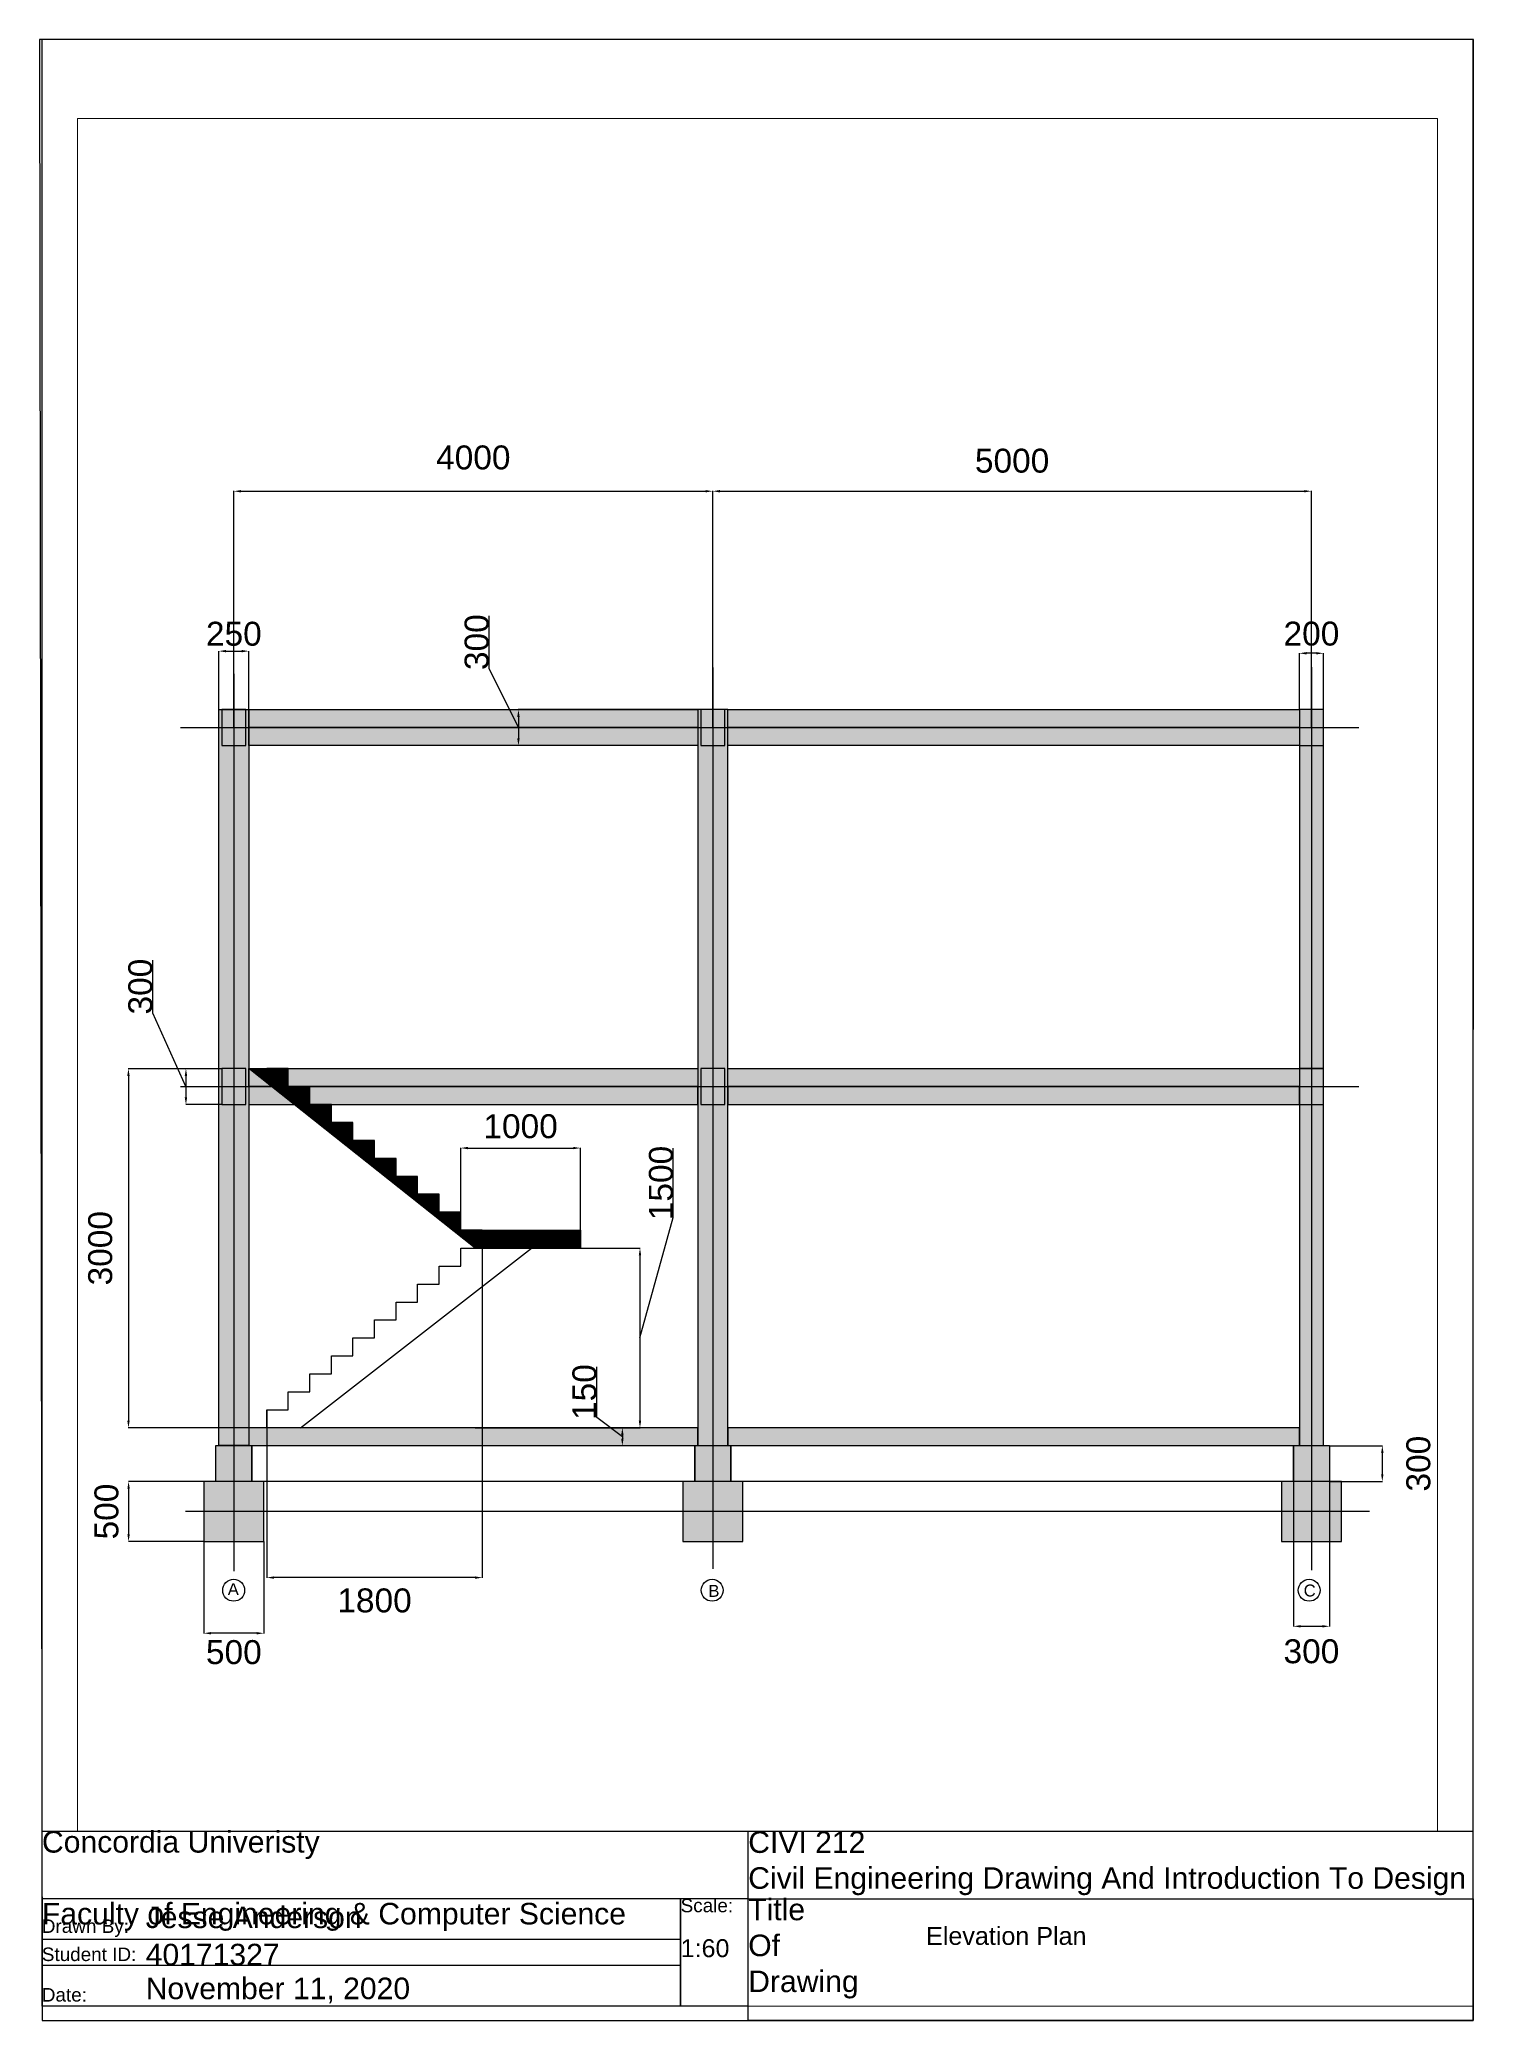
# Paper-space layout 'Elevation Plan' of a CAD drawing. Header units: millimetres. Extents: x 0 to 200, y 0 to 276.
# The model-space entities are those that its viewports show. They can reach past a viewport. Long polylines and large blocks are cut down to what shows.
import ezdxf

# ---------------------------------------------------------------- set-up
doc = ezdxf.new("R2010")
doc.units = ezdxf.units.MM
doc.linetypes.add('CENTER2', pattern=[28.575, 19.05, -3.175, 3.175, -3.175])
doc.linetypes.add('PHANTOMX2', pattern=[127, 63.5, -12.7, 12.7, -12.7, 12.7, -12.7])
doc.layers.get('0').update_dxf_attribs({"lineweight": 30})
doc.layers.add('Centreline', color=7, linetype='Continuous', plot=False)
doc.layers.add('Cut line', color=7, linetype='Continuous', plot=False)
doc.styles.add('Annotative', font='arial.ttf')
doc.styles.get("Standard").update_dxf_attribs({"font": 'arial.ttf', "height": 100})
doc.dimstyles.new('Annotative', dxfattribs={"dimscale": 0, "dimtxt": 100, "dimasz": 60, "dimexe": 1.25, "dimexo": 0.625, "dimtad": 1, "dimtxsty": 'Standard', "dimcen": 2.5, "dimadec": 0, "dimazin": 0, "dimtfac": 1, "dimtmove": 0, "dimatfit": 3, "dimfxl": 1, "dimarcsym": 0})

# ---------------------------------------------------------------- blocks, each defined once
blk = doc.blocks.new('*U27')
at = {"color": 0, "linetype": 'CENTER2', "lineweight": -3, "ltscale": 15, "transparency": 16777216}
blk.add_line((9486, 0), (-405, 0), dxfattribs=at)
blk = doc.blocks.new('*U29')
at = {"layer": 'Cut line', "color": 0, "linetype": 'CENTER2', "lineweight": -3, "ltscale": 15, "transparency": 16777216}
blk.add_line((0, 7055), (0, -491), dxfattribs=at)
blk = doc.blocks.new('*U30')
at = {"layer": 'Cut line', "color": 0, "linetype": 'CENTER2', "lineweight": -3, "ltscale": 15, "transparency": 16777216}
blk.add_line((0, 7053), (0, -478), dxfattribs=at)
blk = doc.blocks.new('*U31')
at = {"layer": 'Cut line', "color": 0, "linetype": 'CENTER2', "lineweight": -3, "ltscale": 15, "transparency": 16777216}
blk.add_line((0, 6999), (0, -498), dxfattribs=at)
blk = doc.blocks.new('*U32')
at = {"layer": 'Cut line', "color": 0, "linetype": 'CENTER2', "lineweight": -3, "ltscale": 15, "transparency": 16777216}
blk.add_line((-2447, 0), (7397, 0), dxfattribs=at)
blk = doc.blocks.new('*U37')
at = {"layer": 'Cut line', "color": 0, "linetype": 'CENTER2', "lineweight": -3, "ltscale": 15, "transparency": 16777216}
blk.add_line((-2447, 0), (7397, 0), dxfattribs=at)
blk = doc.blocks.new('*D38')
at = {"layer": 'Centreline', "color": 0, "lineweight": -2, "transparency": 16777216}
for p, q in [((-5517, 9562), (-5517, 8794)), ((-5017, 9562), (-5017, 8794)), ((-5077, 8795), (-5457, 8795))]:
    blk.add_line(p, q, dxfattribs=at)
at = {"layer": 'Centreline', "color": 0, "lineweight": -3, "transparency": 16777216}
for points in [[(-5457, 8805), (-5457, 8785), (-5517, 8795)], [(-5077, 8805), (-5077, 8785), (-5017, 8795)]]:
    blk.add_solid(points, dxfattribs=at)
at = {"layer": 'Defpoints', "color": 0, "lineweight": -3, "transparency": 16777216}
for p in [(-5517, 9562), (-5017, 9562), (-5517, 8795)]:
    blk.add_point(p, dxfattribs=at)
at = {"layer": 'Centreline', "color": 0, "lineweight": -3, "transparency": 16777216, "insert": (-5267, 8636), "char_height": 100, "attachment_point": 5}
blk.add_mtext('{\\H2x;500}', dxfattribs=at)
blk = doc.blocks.new('*D39')
at = {"layer": 'Centreline', "color": 0, "lineweight": -2, "transparency": 16777216}
for p, q in [((-5517, 10062), (-6147, 10062)), ((-6146, 10002), (-6146, 9622)), ((-5517, 9562), (-6147, 9562))]:
    blk.add_line(p, q, dxfattribs=at)
at = {"layer": 'Centreline', "color": 0, "lineweight": -3, "transparency": 16777216}
for points in [[(-6156, 10002), (-6136, 10002), (-6146, 10062)], [(-6156, 9622), (-6136, 9622), (-6146, 9562)]]:
    blk.add_solid(points, dxfattribs=at)
at = {"layer": 'Defpoints', "color": 0, "lineweight": -3, "transparency": 16777216}
for p in [(-5517, 10062), (-6146, 9562), (-5517, 9562)]:
    blk.add_point(p, dxfattribs=at)
at = {"layer": 'Centreline', "color": 0, "lineweight": -3, "transparency": 16777216, "insert": (-6330, 9812), "char_height": 100, "attachment_point": 5, "rotation": 90}
blk.add_mtext('{\\H2x;500}', dxfattribs=at)
blk = doc.blocks.new('*D41')
at = {"layer": 'Centreline', "color": 0, "lineweight": -2, "transparency": 16777216}
for p, q in [((3884, 10362), (4327, 10362)), ((4325, 10302), (4325, 10122)), ((3884, 10062), (4327, 10062))]:
    blk.add_line(p, q, dxfattribs=at)
at = {"layer": 'Centreline', "color": 0, "lineweight": -3, "transparency": 16777216}
for points in [[(4315, 10302), (4335, 10302), (4325, 10362)], [(4315, 10122), (4335, 10122), (4325, 10062)]]:
    blk.add_solid(points, dxfattribs=at)
at = {"layer": 'Defpoints', "color": 0, "lineweight": -3, "transparency": 16777216}
for p in [(3883, 10362), (3883, 10062), (4325, 10062)]:
    blk.add_point(p, dxfattribs=at)
at = {"layer": 'Centreline', "color": 0, "lineweight": -3, "transparency": 16777216, "insert": (4627, 10212), "char_height": 100, "attachment_point": 5, "rotation": 90}
blk.add_mtext('{\\H2x;300}', dxfattribs=at)
blk = doc.blocks.new('*D40')
at = {"layer": 'Centreline', "color": 0, "lineweight": -2, "transparency": 16777216}
for p, q in [((3583, 10062), (3583, 8851)), ((3883, 10062), (3883, 8851)), ((3643, 8853), (3823, 8853))]:
    blk.add_line(p, q, dxfattribs=at)
at = {"layer": 'Centreline', "color": 0, "lineweight": -3, "transparency": 16777216}
for points in [[(3643, 8863), (3643, 8843), (3583, 8853)], [(3823, 8863), (3823, 8843), (3883, 8853)]]:
    blk.add_solid(points, dxfattribs=at)
at = {"layer": 'Defpoints', "color": 0, "lineweight": -3, "transparency": 16777216}
for p in [(3583, 10062), (3883, 10062), (3883, 8853)]:
    blk.add_point(p, dxfattribs=at)
at = {"layer": 'Centreline', "color": 0, "lineweight": -3, "transparency": 16777216, "insert": (3733, 8643), "char_height": 100, "attachment_point": 5}
blk.add_mtext('{\\H2x;300}', dxfattribs=at)
blk = doc.blocks.new('*D43')
at = {"layer": 'Centreline', "color": 0, "lineweight": -2, "transparency": 16777216}
for p, q in [((-5392, 16513), (-5392, 17002)), ((-5332, 17001), (-5202, 17001)), ((-5142, 16513), (-5142, 17002))]:
    blk.add_line(p, q, dxfattribs=at)
at = {"layer": 'Centreline', "color": 0, "lineweight": -3, "transparency": 16777216}
for points in [[(-5332, 17011), (-5332, 16991), (-5392, 17001)], [(-5202, 17011), (-5202, 16991), (-5142, 17001)]]:
    blk.add_solid(points, dxfattribs=at)
at = {"layer": 'Defpoints', "color": 0, "lineweight": -3, "transparency": 16777216}
for p in [(-5142, 17001), (-5392, 16512), (-5142, 16512)]:
    blk.add_point(p, dxfattribs=at)
at = {"layer": 'Centreline', "color": 0, "lineweight": -3, "transparency": 16777216, "insert": (-5267, 17145), "char_height": 100, "attachment_point": 5}
blk.add_mtext('{\\H2x;250}', dxfattribs=at)
blk = doc.blocks.new('*D42')
at = {"layer": 'Centreline', "color": 0, "lineweight": -2, "transparency": 16777216}
for p, q in [((3633, 16513), (3633, 16984)), ((3773, 16983), (3693, 16983)), ((3833, 16513), (3833, 16984))]:
    blk.add_line(p, q, dxfattribs=at)
at = {"layer": 'Centreline', "color": 0, "lineweight": -3, "transparency": 16777216}
for points in [[(3693, 16993), (3693, 16973), (3633, 16983)], [(3773, 16993), (3773, 16973), (3833, 16983)]]:
    blk.add_solid(points, dxfattribs=at)
at = {"layer": 'Defpoints', "color": 0, "lineweight": -3, "transparency": 16777216}
for p in [(3633, 16983), (3633, 16512), (3833, 16512)]:
    blk.add_point(p, dxfattribs=at)
at = {"layer": 'Centreline', "color": 0, "lineweight": -3, "transparency": 16777216, "insert": (3733, 17146), "char_height": 100, "attachment_point": 5}
blk.add_mtext('{\\H2x;200}', dxfattribs=at)
blk = doc.blocks.new('*D44')
at = {"layer": 'Centreline', "color": 0, "lineweight": -2, "transparency": 16777216}
for p, q in [((-2236, 10598), (-2236, 11022)), ((-2022, 10437), (-2236, 10598)), ((-1392, 10512), (-2023, 10512)), ((-2022, 10452), (-2022, 10422)), ((-1392, 10362), (-2023, 10362))]:
    blk.add_line(p, q, dxfattribs=at)
at = {"layer": 'Centreline', "color": 0, "lineweight": -3, "transparency": 16777216}
for points in [[(-2032, 10452), (-2012, 10452), (-2022, 10512)], [(-2032, 10422), (-2012, 10422), (-2022, 10362)]]:
    blk.add_solid(points, dxfattribs=at)
at = {"layer": 'Defpoints', "color": 0, "lineweight": -3, "transparency": 16777216}
for p in [(-1392, 10512), (-2022, 10362), (-1392, 10362)]:
    blk.add_point(p, dxfattribs=at)
at = {"layer": 'Centreline', "color": 0, "lineweight": -3, "transparency": 16777216, "insert": (-2338, 10810), "char_height": 100, "attachment_point": 5, "rotation": 90}
blk.add_mtext('{\\H2x;150}', dxfattribs=at)
blk = doc.blocks.new('*D45')
at = {"layer": 'Centreline', "color": 0, "lineweight": -2, "transparency": 16777216}
for p, q in [((-3135, 16855), (-3135, 17297)), ((-2890, 16362), (-3135, 16855)), ((-1392, 16512), (-2891, 16512)), ((-2890, 16452), (-2890, 16272)), ((-1392, 16212), (-2891, 16212))]:
    blk.add_line(p, q, dxfattribs=at)
at = {"layer": 'Centreline', "color": 0, "lineweight": -3, "transparency": 16777216}
for points in [[(-2900, 16452), (-2880, 16452), (-2890, 16512)], [(-2900, 16272), (-2880, 16272), (-2890, 16212)]]:
    blk.add_solid(points, dxfattribs=at)
at = {"layer": 'Defpoints', "color": 0, "lineweight": -3, "transparency": 16777216}
for p in [(-1392, 16512), (-2890, 16212), (-1392, 16212)]:
    blk.add_point(p, dxfattribs=at)
at = {"layer": 'Centreline', "color": 0, "lineweight": -3, "transparency": 16777216, "insert": (-3238, 17076), "char_height": 100, "attachment_point": 5, "rotation": 90}
blk.add_mtext('{\\H2x;300}', dxfattribs=at)
blk = doc.blocks.new('*D46')
at = {"layer": 'Centreline', "color": 0, "lineweight": -2, "transparency": 16777216}
for p, q in [((-5267, 16363), (-5267, 18339)), ((-5207, 18337), (-1327, 18337)), ((-1267, 16363), (-1267, 18339))]:
    blk.add_line(p, q, dxfattribs=at)
at = {"layer": 'Centreline', "color": 0, "lineweight": -3, "transparency": 16777216}
for points in [[(-5207, 18347), (-5207, 18327), (-5267, 18337)], [(-1327, 18347), (-1327, 18327), (-1267, 18337)]]:
    blk.add_solid(points, dxfattribs=at)
at = {"layer": 'Defpoints', "color": 0, "lineweight": -3, "transparency": 16777216}
for p in [(-1267, 18337), (-5267, 16362), (-1267, 16362)]:
    blk.add_point(p, dxfattribs=at)
at = {"layer": 'Centreline', "color": 0, "lineweight": -3, "transparency": 16777216, "insert": (-3267, 18618), "char_height": 100, "attachment_point": 5}
blk.add_mtext('{\\H2x;4000}', dxfattribs=at)
blk = doc.blocks.new('*D47')
at = {"layer": 'Centreline', "color": 0, "lineweight": -2, "transparency": 16777216}
for p, q in [((-1267, 16363), (-1267, 18339)), ((-1207, 18337), (3673, 18337)), ((3733, 16363), (3733, 18339))]:
    blk.add_line(p, q, dxfattribs=at)
at = {"layer": 'Centreline', "color": 0, "lineweight": -3, "transparency": 16777216}
for points in [[(-1207, 18347), (-1207, 18327), (-1267, 18337)], [(3673, 18347), (3673, 18327), (3733, 18337)]]:
    blk.add_solid(points, dxfattribs=at)
at = {"layer": 'Defpoints', "color": 0, "lineweight": -3, "transparency": 16777216}
for p in [(3733, 18337), (-1267, 16362), (3733, 16362)]:
    blk.add_point(p, dxfattribs=at)
at = {"layer": 'Centreline', "color": 0, "lineweight": -3, "transparency": 16777216, "insert": (1233, 18591), "char_height": 100, "attachment_point": 5}
blk.add_mtext('{\\H2x;5000}', dxfattribs=at)
blk = doc.blocks.new('*D48')
at = {"layer": 'Centreline', "color": 0, "lineweight": -2, "transparency": 16777216}
for p, q in [((-5367, 13512), (-6149, 13512)), ((-6147, 13452), (-6147, 10572)), ((-5142, 10512), (-6149, 10512))]:
    blk.add_line(p, q, dxfattribs=at)
at = {"layer": 'Centreline', "color": 0, "lineweight": -3, "transparency": 16777216}
for points in [[(-6157, 13452), (-6137, 13452), (-6147, 13512)], [(-6157, 10572), (-6137, 10572), (-6147, 10512)]]:
    blk.add_solid(points, dxfattribs=at)
at = {"layer": 'Defpoints', "color": 0, "lineweight": -3, "transparency": 16777216}
for p in [(-5367, 13512), (-6147, 10512), (-5142, 10512)]:
    blk.add_point(p, dxfattribs=at)
at = {"layer": 'Centreline', "color": 0, "lineweight": -3, "transparency": 16777216, "insert": (-6382, 12012), "char_height": 100, "attachment_point": 5, "rotation": 90}
blk.add_mtext('{\\H2x;3000}', dxfattribs=at)
blk = doc.blocks.new('*D49')
at = {"layer": 'Centreline', "color": 0, "lineweight": -2, "transparency": 16777216}
for p, q in [((-5944, 13977), (-5944, 14419)), ((-5667, 13362), (-5944, 13977)), ((-5392, 13512), (-5668, 13512)), ((-5667, 13452), (-5667, 13272)), ((-5367, 13212), (-5668, 13212))]:
    blk.add_line(p, q, dxfattribs=at)
at = {"layer": 'Centreline', "color": 0, "lineweight": -3, "transparency": 16777216}
for points in [[(-5677, 13452), (-5657, 13452), (-5667, 13512)], [(-5677, 13272), (-5657, 13272), (-5667, 13212)]]:
    blk.add_solid(points, dxfattribs=at)
at = {"layer": 'Defpoints', "color": 0, "lineweight": -3, "transparency": 16777216}
for p in [(-5392, 13512), (-5667, 13212), (-5367, 13212)]:
    blk.add_point(p, dxfattribs=at)
at = {"layer": 'Centreline', "color": 0, "lineweight": -3, "transparency": 16777216, "insert": (-6047, 14198), "char_height": 100, "attachment_point": 5, "rotation": 90}
blk.add_mtext('{\\H2x;300}', dxfattribs=at)
blk = doc.blocks.new('*D50')
at = {"layer": 'Centreline', "color": 0, "lineweight": -2, "transparency": 16777216}
for p, q in [((-1597, 12268), (-1597, 12847)), ((-1875, 11262), (-1597, 12268)), ((-3251, 12012), (-1874, 12012)), ((-1875, 11952), (-1875, 10572)), ((-3251, 10512), (-1874, 10512))]:
    blk.add_line(p, q, dxfattribs=at)
at = {"layer": 'Centreline', "color": 0, "lineweight": -3, "transparency": 16777216}
for points in [[(-1885, 11952), (-1865, 11952), (-1875, 12012)], [(-1885, 10572), (-1865, 10572), (-1875, 10512)]]:
    blk.add_solid(points, dxfattribs=at)
at = {"layer": 'Defpoints', "color": 0, "lineweight": -3, "transparency": 16777216}
for p in [(-3252, 12012), (-3252, 10512), (-1875, 10512)]:
    blk.add_point(p, dxfattribs=at)
at = {"layer": 'Centreline', "color": 0, "lineweight": -3, "transparency": 16777216, "insert": (-1699, 12557), "char_height": 100, "attachment_point": 5, "rotation": 90}
blk.add_mtext('{\\H2x;1500}', dxfattribs=at)
blk = doc.blocks.new('*D51')
at = {"layer": 'Centreline', "color": 0, "lineweight": -2, "transparency": 16777216}
for p, q in [((-3372, 12163), (-3372, 12850)), ((-3312, 12849), (-2432, 12849)), ((-2372, 12163), (-2372, 12850))]:
    blk.add_line(p, q, dxfattribs=at)
at = {"layer": 'Centreline', "color": 0, "lineweight": -3, "transparency": 16777216}
for points in [[(-3312, 12859), (-3312, 12839), (-3372, 12849)], [(-2432, 12859), (-2432, 12839), (-2372, 12849)]]:
    blk.add_solid(points, dxfattribs=at)
at = {"layer": 'Defpoints', "color": 0, "lineweight": -3, "transparency": 16777216}
for p in [(-2372, 12849), (-3372, 12162), (-2372, 12162)]:
    blk.add_point(p, dxfattribs=at)
at = {"layer": 'Centreline', "color": 0, "lineweight": -3, "transparency": 16777216, "insert": (-2872, 13030), "char_height": 100, "attachment_point": 5}
blk.add_mtext('{\\H2x;1000}', dxfattribs=at)
blk = doc.blocks.new('*D52')
at = {"layer": 'Centreline', "color": 0, "lineweight": -2, "transparency": 16777216}
for p, q in [((-3192, 12012), (-3192, 9258)), ((-4992, 10662), (-4992, 9258)), ((-3252, 9260), (-4932, 9260))]:
    blk.add_line(p, q, dxfattribs=at)
at = {"layer": 'Centreline', "color": 0, "lineweight": -3, "transparency": 16777216}
for points in [[(-4932, 9270), (-4932, 9250), (-4992, 9260)], [(-3252, 9270), (-3252, 9250), (-3192, 9260)]]:
    blk.add_solid(points, dxfattribs=at)
at = {"layer": 'Defpoints', "color": 0, "lineweight": -3, "transparency": 16777216}
for p in [(-3192, 12012), (-4992, 10662), (-4992, 9260)]:
    blk.add_point(p, dxfattribs=at)
at = {"layer": 'Centreline', "color": 0, "lineweight": -3, "transparency": 16777216, "insert": (-4092, 9068), "char_height": 100, "attachment_point": 5}
blk.add_mtext('{\\H2x;1800}', dxfattribs=at)

msp = doc.modelspace()

# ---------------------------------------------------------------- hatches: boundary and pattern name
at = {"lineweight": -3, "true_color": 0xf26722, "transparency": 33554559}
h = msp.add_hatch(color=30, dxfattribs=at)
h.dxf.hatch_style = 1
h.paths.add_polyline_path([(3883.21, 10362.329), (3583.21, 10362.329), (3583.21, 10062.329), (3883.21, 10062.329)])
h.paths.add_polyline_path([(-1116.79, 10362.329), (-1416.79, 10362.329), (-1416.79, 10062.329), (-1116.79, 10062.329)])
h.paths.add_polyline_path([(-5116.79, 10362.329), (-5416.79, 10362.329), (-5416.79, 10062.329), (-5116.79, 10062.329)])
at = {"linetype": 'PHANTOMX2', "lineweight": -3, "true_color": 0xed1f24, "transparency": 33554559}
h = msp.add_hatch(color=240, dxfattribs=at)
h.dxf.hatch_style = 1
h.paths.add_polyline_path([(-5516.79, 10062.329), (-5516.79, 9562.329), (-5016.79, 9562.329), (-5016.79, 10062.329)])
h.paths.add_polyline_path([(-1016.79, 10062.329), (-1516.79, 10062.329), (-1516.79, 9562.329), (-1016.79, 9562.329)])
h.paths.add_polyline_path([(3483.21, 9562.329), (3983.21, 9562.329), (3983.21, 10062.329), (3483.21, 10062.329)])
at = {"layer": 'Centreline', "lineweight": -3, "true_color": 0x293189, "transparency": 33554559}
h = msp.add_hatch(color=177, dxfattribs=at)
h.dxf.hatch_style = 1
h.paths.add_polyline_path([(3733.21, 16362.333), (3633.21, 16362.333), (3633.21, 16212.333), (3733.21, 16212.333)])
h.paths.add_polyline_path([(3833.21, 16362.333), (3733.21, 16362.333), (3733.21, 16212.333), (3833.21, 16212.333)])
h.paths.add_polyline_path([(3733.21, 16512.329), (3633.21, 16512.329), (3633.21, 16362.333), (3733.21, 16362.333)])
h.paths.add_polyline_path([(3833.21, 16512.329), (3733.21, 16512.329), (3733.21, 16362.333), (3833.21, 16362.333)])
at = {"layer": 'Centreline', "lineweight": -3, "true_color": 0x642165, "transparency": 33554559}
h = msp.add_hatch(color=219, dxfattribs=at)
h.dxf.hatch_style = 1
h.paths.add_polyline_path([(3733.21, 16362.333), (3633.21, 16362.333), (3633.21, 13512.329), (3733.21, 13512.329)])
h.paths.add_polyline_path([(3833.21, 16362.333), (3733.21, 16362.333), (3733.21, 13512.329), (3833.21, 13512.329)])
at = {"layer": 'Centreline', "lineweight": -3, "true_color": 0xf1eb1f, "transparency": 33554559}
h = msp.add_hatch(dxfattribs=at)
h.set_pattern_fill('ANSI32', color=2)
h.set_pattern_definition([(45, (-11775.926, -9212.82), (-6.735192, 6.735192), []), (45, (-11771.435, -9212.82), (-6.735192, 6.735192), [])])
h.paths.add_polyline_path([(-4811.79, 13512.329), (-5141.79, 13512.329), (-4952.791, 13362.329), (-4811.79, 13362.329)])
h.paths.add_polyline_path([(-4631.79, 13362.329), (-4952.79, 13362.329), (-4763.79, 13212.329), (-4631.79, 13212.329)])
h.paths.add_polyline_path([(-4451.79, 13212.329), (-4763.79, 13212.329), (-3251.79, 12012.329), (-2371.79, 12012.329), (-2371.79, 12162.329), (-3191.79, 12162.329), (-3371.79, 12162.329), (-3371.79, 12312.329), (-3551.79, 12312.329), (-3551.79, 12462.329), (-3731.79, 12462.329), (-3731.79, 12612.329), (-3911.79, 12612.329), (-3911.79, 12762.329), (-4091.79, 12762.329), (-4091.79, 12912.329), (-4271.79, 12912.329), (-4271.79, 13062.329), (-4451.79, 13062.329)])
at = {"layer": 'Centreline', "lineweight": -3, "true_color": 0x136734, "transparency": 33554559}
h = msp.add_hatch(color=116, dxfattribs=at)
h.dxf.hatch_style = 1
h.paths.add_polyline_path([(3633.21, 10512.329), (-1141.79, 10512.329), (-1141.79, 10362.329), (3633.21, 10362.329)])
h.paths.add_polyline_path([(-1391.79, 10512.329), (-4141.79, 10512.329), (-4141.79, 10512.319), (-5141.79, 10512.319), (-5141.79, 10362.329), (-1391.79, 10362.329)])
at = {"layer": 'Cut line', "lineweight": -3, "true_color": 0x642165, "transparency": 33554559}
h = msp.add_hatch(color=219, dxfattribs=at)
h.dxf.hatch_style = 1
h.paths.add_polyline_path([(-5141.79, 16512.329), (-5391.79, 16512.329), (-5391.79, 10362.329), (-5141.79, 10362.329)])
h.paths.add_polyline_path([(-5366.79, 13212.329), (-5366.79, 13512.329), (-5166.79, 13512.329), (-5166.79, 13212.329)], flags=16)
at = {"layer": 'Cut line', "lineweight": -3, "true_color": 0x293189, "transparency": 33554559}
h = msp.add_hatch(color=177, dxfattribs=at)
h.dxf.hatch_style = 1
h.paths.add_polyline_path([(-5266.79, 16362.333), (-5366.79, 16362.333), (-5366.79, 16212.333), (-5266.79, 16212.333)])
h.paths.add_polyline_path([(-5266.79, 16512.329), (-5366.79, 16512.329), (-5366.79, 16362.333), (-5266.79, 16362.333)])
h.paths.add_polyline_path([(-5166.79, 16512.329), (-5266.79, 16512.329), (-5266.79, 16362.333), (-5166.79, 16362.333)])
h.paths.add_polyline_path([(-5166.79, 16362.333), (-5266.79, 16362.333), (-5266.79, 16212.333), (-5166.79, 16212.333)])
at = {"layer": 'Cut line', "lineweight": -3, "true_color": 0x136734, "transparency": 33554559}
h = msp.add_hatch(color=116, dxfattribs=at)
h.dxf.hatch_style = 1
h.paths.add_polyline_path([(-1391.79, 16512.329), (-5141.79, 16512.329), (-5141.79, 16362.329), (-1391.79, 16362.329)])
at = {"layer": 'Cut line', "lineweight": -3, "true_color": 0x642165, "transparency": 33554559}
h = msp.add_hatch(color=219, dxfattribs=at)
h.dxf.hatch_style = 1
h.paths.add_polyline_path([(-1141.79, 16512.329), (-1391.79, 16512.329), (-1391.79, 10362.329), (-1141.79, 10362.329)])
at = {"layer": 'Cut line', "lineweight": -3, "true_color": 0x293189, "transparency": 33554559}
h = msp.add_hatch(color=177, dxfattribs=at)
h.dxf.hatch_style = 1
h.paths.add_polyline_path([(-1266.79, 16362.333), (-1366.79, 16362.333), (-1366.79, 16212.333), (-1266.79, 16212.333)])
h.paths.add_polyline_path([(-1266.79, 16512.329), (-1366.79, 16512.329), (-1366.79, 16362.333), (-1266.79, 16362.333)])
h.paths.add_polyline_path([(-1166.79, 16512.329), (-1266.79, 16512.329), (-1266.79, 16362.333), (-1166.79, 16362.333)])
h.paths.add_polyline_path([(-1166.79, 16362.333), (-1266.79, 16362.333), (-1266.79, 16212.333), (-1166.79, 16212.333)])
at = {"layer": 'Cut line', "lineweight": -3, "true_color": 0x136734, "transparency": 33554559}
h = msp.add_hatch(color=116, dxfattribs=at)
h.dxf.hatch_style = 1
h.paths.add_polyline_path([(3633.21, 16512.329), (-1141.79, 16512.329), (-1141.79, 16362.329), (3633.21, 16362.329)])
at = {"layer": 'Cut line', "lineweight": -3, "true_color": 0x293189, "transparency": 33554559}
h = msp.add_hatch(color=177, dxfattribs=at)
h.dxf.hatch_style = 1
h.paths.add_polyline_path([(-5141.79, 16362.329), (-5141.79, 16212.329), (-1391.79, 16212.329), (-1391.79, 16362.329)])
h = msp.add_hatch(color=177, dxfattribs=at)
h.dxf.hatch_style = 1
h.paths.add_polyline_path([(3633.21, 16362.329), (-1141.79, 16362.329), (-1141.79, 16212.329), (3633.21, 16212.329)])
h = msp.add_hatch(color=177, dxfattribs=at)
h.dxf.hatch_style = 1
h.paths.add_polyline_path([(-5166.79, 13512.329), (-5366.79, 13512.329), (-5366.79, 13212.329), (-5166.79, 13212.329)])
at = {"layer": 'Cut line', "lineweight": -3, "true_color": 0x136734, "transparency": 33554559}
h = msp.add_hatch(color=116, dxfattribs=at)
h.dxf.hatch_style = 1
h.paths.add_polyline_path([(-1391.79, 13512.329), (-5141.79, 13512.329), (-5141.79, 13362.329), (-1391.79, 13362.338)])
h.paths.add_polyline_path([(3633.21, 13512.329), (-1141.79, 13512.329), (-1141.79, 13362.329), (3633.21, 13362.338)])
at = {"layer": 'Cut line', "lineweight": -3, "true_color": 0x293189, "transparency": 33554559}
h = msp.add_hatch(color=177, dxfattribs=at)
h.dxf.hatch_style = 1
h.paths.add_polyline_path([(-1166.79, 13512.329), (-1366.79, 13512.329), (-1366.79, 13212.329), (-1166.79, 13212.329)])
h = msp.add_hatch(color=177, dxfattribs=at)
h.dxf.hatch_style = 1
h.paths.add_polyline_path([(3833.21, 13512.329), (3633.21, 13512.329), (3633.21, 13212.329), (3833.21, 13212.329)])
h = msp.add_hatch(color=177, dxfattribs=at)
h.dxf.hatch_style = 1
h.paths.add_polyline_path([(-1391.79, 13362.338), (-5141.79, 13362.329), (-5141.79, 13212.329), (-1391.79, 13212.329)])
h.paths.add_polyline_path([(3633.21, 13362.338), (-1141.79, 13362.329), (-1141.79, 13212.329), (3633.21, 13212.329)])
at = {"layer": 'Cut line', "lineweight": -3, "true_color": 0x642165, "transparency": 33554559}
h = msp.add_hatch(color=219, dxfattribs=at)
h.dxf.hatch_style = 1
h.paths.add_polyline_path([(3833.21, 13212.329), (3633.21, 13212.329), (3633.21, 10362.329), (3833.21, 10362.329)])

# ---------------------------------------------------------------- linework, layer by layer
at = {"color": 32, "lineweight": -3, "true_color": 0xcd6928}
for points in [[(-5116.79, 10062.329), (-5416.79, 10062.329), (-5416.79, 10362.329), (-5116.79, 10362.329)], [(-1116.79, 10062.329), (-1416.79, 10062.329), (-1416.79, 10362.329), (-1116.79, 10362.329)], [(3883.21, 10062.329), (3583.21, 10062.329), (3583.21, 10362.329), (3883.21, 10362.329)]]:
    msp.add_lwpolyline(points, close=True, dxfattribs=at)
at = {"color": 30, "lineweight": -3, "true_color": 0xf26722}
for points in [[(-5116.79, 10362.329), (-1416.79, 10362.329), (-1416.79, 10062.329), (-5116.79, 10062.329)], [(-1116.79, 10362.329), (3583.21, 10362.329), (3583.21, 10062.329), (-1116.79, 10062.329)]]:
    msp.add_lwpolyline(points, close=True, dxfattribs=at)
at = {"color": 244, "lineweight": -3, "true_color": 0x991b1e}
for points in [[(-5516.79, 9562.329), (-5016.79, 9562.329), (-5016.79, 10062.329), (-5516.79, 10062.329)], [(-1516.79, 9562.329), (-1016.79, 9562.329), (-1016.79, 10062.329), (-1516.79, 10062.329)], [(3483.21, 9562.329), (3983.21, 9562.329), (3983.21, 10062.329), (3483.21, 10062.329)]]:
    msp.add_lwpolyline(points, close=True, dxfattribs=at)
at = {"layer": 'Centreline', "color": 2, "lineweight": -3, "true_color": 0xf1eb1f}
for p, q in [((-4811.79, 13512.329), (-4991.79, 13512.329)), ((-4811.79, 13362.329), (-4811.79, 13512.329)), ((-4631.79, 13362.329), (-4811.79, 13362.329)), ((-4631.79, 13212.329), (-4631.79, 13362.329)), ((-4451.79, 13212.329), (-4631.79, 13212.329)), ((-4451.79, 13062.329), (-4451.79, 13212.329)), ((-4271.79, 13062.329), (-4451.79, 13062.329)), ((-4271.79, 12912.329), (-4271.79, 13062.329)), ((-4091.79, 12912.329), (-4271.79, 12912.329)), ((-4091.79, 12762.329), (-4091.79, 12912.329)), ((-3911.79, 12762.329), (-4091.79, 12762.329)), ((-3911.79, 12612.329), (-3911.79, 12762.329)), ((-3731.79, 12612.329), (-3911.79, 12612.329)), ((-3731.79, 12462.329), (-3731.79, 12612.329)), ((-3551.79, 12462.329), (-3731.79, 12462.329)), ((-3551.79, 12312.329), (-3551.79, 12462.329)), ((-3371.79, 12312.329), (-3551.79, 12312.329)), ((-3371.79, 12162.329), (-3371.79, 12312.329)), ((-3191.79, 12162.329), (-3371.79, 12162.329)), ((-3191.79, 12162.329), (-2371.79, 12162.329)), ((-3101.79, 12162.329), (-3101.79, 12162.329)), ((-2371.79, 12162.329), (-2371.79, 12012.329)), ((-3371.79, 11862.329), (-3371.79, 12012.329)), ((-3371.79, 12012.329), (-3191.79, 12012.329)), ((-3551.79, 11712.329), (-3551.79, 11862.329)), ((-3551.79, 11862.329), (-3371.79, 11862.329)), ((-3551.79, 11862.329), (-3371.79, 11862.329)), ((-3731.79, 11562.329), (-3731.79, 11712.329)), ((-3731.79, 11712.329), (-3551.79, 11712.329)), ((-3911.79, 11412.329), (-3911.79, 11562.329)), ((-3911.79, 11562.329), (-3731.79, 11562.329)), ((-4271.79, 11112.329), (-4271.79, 11262.329)), ((-4271.79, 11262.329), (-4091.79, 11262.329)), ((-4091.79, 11262.329), (-4091.79, 11412.329)), ((-4091.79, 11412.329), (-3911.79, 11412.329)), ((-4451.79, 10962.329), (-4451.79, 11112.329)), ((-4451.79, 11112.329), (-4271.79, 11112.329)), ((-4631.79, 10812.329), (-4631.79, 10962.329)), ((-4631.79, 10962.329), (-4451.79, 10962.329)), ((-4811.79, 10662.329), (-4811.79, 10812.329)), ((-4811.79, 10812.329), (-4631.79, 10812.329)), ((-4991.79, 10512.329), (-4991.79, 10662.329)), ((-4991.79, 10662.329), (-4811.79, 10662.329))]:
    msp.add_line(p, q, dxfattribs=at)
for points in [[(-3251.79, 12012.329), (-5141.79, 13512.329)], [(-4710.49, 10512.329), (-4710.49, 10512.329), (-2781.79, 12011.159)]]:
    msp.add_lwpolyline(points, dxfattribs=at)
at = {"layer": 'Centreline', "lineweight": -3}
for points in [[(-5141.79, 10362.329), (-1391.79, 10362.329), (-1391.79, 10512.329), (-5141.79, 10512.329)], [(-1141.79, 10362.329), (3633.21, 10362.329), (3633.21, 10512.329), (-1141.79, 10512.329)]]:
    msp.add_lwpolyline(points, close=True, dxfattribs=at)
for centre in [(-5268.033, 9154.046), (-1271.971, 9154.046), (3714.415, 9154.046)]:
    msp.add_circle(centre, 91.443, dxfattribs=at)
at = {"layer": 'Cut line', "lineweight": -3}
for points in [[(-5141.79, 10362.329), (-5391.79, 10362.329), (-5391.79, 16512.329), (-5141.79, 16512.329)], [(-5166.79, 16512.333), (-5366.79, 16512.333), (-5366.79, 16212.333), (-5166.79, 16212.333)], [(-5141.79, 16512.329), (-1391.79, 16512.329), (-1391.79, 16362.329), (-5141.79, 16362.329)], [(-1391.79, 10362.329), (-1141.79, 10362.329), (-1141.79, 16512.329), (-1391.79, 16512.329)], [(-1166.79, 16512.333), (-1366.79, 16512.333), (-1366.79, 16212.333), (-1166.79, 16212.333)], [(-1141.79, 16512.329), (3633.21, 16512.329), (3633.21, 16362.329), (-1141.79, 16362.329)], [(3833.21, 16512.333), (3633.21, 16512.333), (3633.21, 16212.333), (3833.21, 16212.333)], [(3633.21, 13512.329), (3833.21, 13512.329), (3833.21, 16512.329), (3633.21, 16512.329)], [(-5141.79, 16362.329), (-1391.79, 16362.329), (-1391.79, 16212.329), (-5141.79, 16212.329)], [(-1141.79, 16362.329), (3633.21, 16362.329), (3633.21, 16212.329), (-1141.79, 16212.329)], [(-5166.79, 13512.329), (-5366.79, 13512.329), (-5366.79, 13212.329), (-5166.79, 13212.329)], [(-5141.79, 13512.329), (-1391.79, 13512.329), (-1391.79, 13362.338), (-5141.79, 13362.329)], [(-1166.79, 13512.329), (-1366.79, 13512.329), (-1366.79, 13212.329), (-1166.79, 13212.329)], [(-1141.79, 13512.329), (3633.21, 13512.329), (3633.21, 13362.338), (-1141.79, 13362.329)], [(3833.21, 13512.329), (3633.21, 13512.329), (3633.21, 13212.329), (3833.21, 13212.329)], [(3633.21, 10362.329), (3833.21, 10362.329), (3833.21, 13512.329), (3633.21, 13512.329)], [(-1391.79, 13362.338), (-5141.79, 13362.329), (-5141.79, 13212.329), (-1391.79, 13212.329)], [(3633.21, 13362.338), (-1141.79, 13362.329), (-1141.79, 13212.329), (3633.21, 13212.329)]]:
    msp.add_lwpolyline(points, close=True, dxfattribs=at)

# ---------------------------------------------------------------- block references
at = {"color": 1, "linetype": 'CENTER2', "lineweight": -3, "ltscale": 15}
msp.add_blockref('*U27', (-5266.79, 9812.329), dxfattribs=at)
at = {"layer": 'Cut line', "color": 1, "linetype": 'CENTER2', "lineweight": -3, "ltscale": 15}
for name, p in [('*U31', (-5266.79, 9812.329)), ('*U30', (-1266.79, 9812.329)), ('*U29', (3733.21, 9812.329)), ('*U37', (-3266.79, 16362.333)), ('*U32', (-3266.79, 13362.329))]:
    msp.add_blockref(name, p, dxfattribs=at)

# ---------------------------------------------------------------- texts
at = {"layer": 'Centreline', "lineweight": -3, "char_height": 100, "attachment_point": 1, "style": 'Annotative'}
for s, insert, width in [('A', (-5318.15, 9213.342), 382.64076), ('B', (-1304.126, 9199.093), 438.0422), ('C', (3668.038, 9202.283), 322.76808)]:
    msp.add_mtext(s, dxfattribs=dict(at, insert=insert, width=width))

# ---------------------------------------------------------------- dimensions: what is measured, and where the dimension line sits
at = {"layer": 'Centreline', "lineweight": -3}
for base, p1, p2, picture, middle in [((-1266.79, 18337.465), (-5266.79, 16362.333), (-1266.79, 16362.333), '*D46', (-3266.79, 18618.241)), ((3733.21, 18337.435), (-1266.79, 16362.333), (3733.21, 16362.333), '*D47', (1233.21, 18591.162)), ((-5141.79, 17001.041), (-5391.79, 16512.329), (-5141.79, 16512.329), '*D43', (-5266.79, 17144.952)), ((3633.21, 16982.935), (3833.21, 16512.329), (3633.21, 16512.329), '*D42', (3733.21, 17146.088)), ((-2371.79, 12848.798), (-3371.79, 12162.329), (-2371.79, 12162.329), '*D51', (-2871.79, 13030.381)), ((-4991.79, 9259.514), (-3191.79, 12012.329), (-4991.79, 10662.329), '*D52', (-4091.79, 9068.245)), ((3883.21, 8852.566), (3583.21, 10062.329), (3883.21, 10062.329), '*D40', (3733.21, 8643.074)), ((-5516.79, 8794.953), (-5016.79, 9562.329), (-5516.79, 9562.329), '*D38', (-5266.79, 8635.884))]:
    dim = msp.add_linear_dim(base=base, p1=p1, p2=p2, text='{\\H2x;<>}', dimstyle='Annotative', override={"dimtmove": 2}, dxfattribs=at)
    dim.commit()
    dim.dimension.update_dxf_attribs({"geometry": picture, "text_midpoint": middle, "dimtype": 160})
for base, p1, p2, override, picture, middle in [((-2890.082, 16212.329), (-1391.79, 16512.329), (-1391.79, 16212.329), {"dimtmove": 1}, '*D45', (-3135.348, 16855.641)), ((-5666.924, 13212.329), (-5391.79, 13512.329), (-5366.79, 13212.329), {"dimtmove": 1}, '*D49', (-5943.789, 13977.315)), ((-6147.395, 10512.329), (-5366.79, 13512.329), (-5141.79, 10512.329), {"dimtmove": 2}, '*D48', (-6382.251, 12012.329)), ((-1875.23, 10512.329), (-3251.79, 12012.329), (-3251.79, 10512.329), {"dimtmove": 1}, '*D50', (-1596.644, 12268.384)), ((-2021.849, 10362.329), (-1391.79, 10512.329), (-1391.79, 10362.329), {"dimtmove": 1}, '*D44', (-2235.593, 10598.778)), ((4325.438, 10062.329), (3883.21, 10362.329), (3883.21, 10062.329), {"dimtmove": 2}, '*D41', (4626.917, 10212.329)), ((-6146.145, 9562.329), (-5516.79, 10062.329), (-5516.79, 9562.329), {"dimtmove": 2}, '*D39', (-6330.313, 9812.329))]:
    dim = msp.add_linear_dim(base=base, p1=p1, p2=p2, angle=90, text='{\\H2x;<>}', dimstyle='Annotative', override=override, dxfattribs=at)
    dim.commit()
    dim.dimension.update_dxf_attribs({"geometry": picture, "text_midpoint": middle, "dimtype": 160})

psp = doc.layouts.new('Elevation Plan')

# ---------------------------------------------------------------- linework, layer by layer
at = {"layer": 'Centreline', "lineweight": -3}
for p, q in [((98.72, 17.1), (98.72, 26.52)), ((89.31, 2.66), (89.31, 17.1))]:
    psp.add_line(p, q, dxfattribs=at)
for points in [[(0.42, 0.16), (199.63, 0.16), (199.66, 275.99), (0.09, 275.99)], [(0.39, 26.52), (199.64, 26.52), (199.64, 275.99), (0.39, 275.99)], [(0.41, 2.12), (199.63, 2.16), (199.63, 26.52), (0.41, 26.48)], [(0.39, 11.46), (89.31, 11.46), (89.31, 17.1), (0.39, 17.1)], [(98.72, 17.1), (89.31, 17.1), (89.31, 2.16), (98.72, 2.16)], [(199.63, 0.16), (98.72, 0.16), (98.72, 17.1), (199.63, 17.1)], [(0.39, 2.16), (89.31, 2.16), (89.31, 7.81), (0.39, 7.81)]]:
    psp.add_lwpolyline(points, close=True, dxfattribs=at)

# ---------------------------------------------------------------- texts
at = {"layer": 'Centreline', "lineweight": -3, "attachment_point": 1, "style": 'Annotative'}
for s, insert, char_height, width in [('Concordia Univeristy\\P\\PFaculty of Engineering & Computer Science', (0.41, 26.52), 3, 92.5244), ('CIVI 212\\PCivil Engineering Drawing And Introduction To Design', (98.72, 26.48), 3, 120.498), ('Scale:', (89.31, 17.1), 1.883, 9.4139), ('Title Of Drawing', (98.72, 17.1), 3, 11.7378), ('Drawn By:', (0.39, 14.22), 1.883, 14.4624), ('Jesse Anderson', (14.85, 16.01), 3, 43.9039), ('1:60', (89.31, 11.46), 2.5, 9.4139), ('Elevation Plan', (123.48, 13.17), 2.5, 59.9707), ('Student ID:', (0.39, 10.3), 1.8828, 14.4624), ('40171327 ', (14.85, 10.82), 3, 43.9039), ('November 11, 2020', (14.85, 6.11), 3, 43.9039), ('Date:', (0.39, 4.66), 1.883, 14.4624)]:
    psp.add_mtext(s, dxfattribs=dict(at, insert=insert, char_height=char_height, width=width))

# ---------------------------------------------------------------- viewports
at = {"layer": 'Centreline', "lineweight": -3}
psp.add_viewport(center=(100.02, 145.75), size=(189.3, 238.496), view_center_point=(-892.82, 14296.015), view_height=14309.7889, dxfattribs=at)

doc.saveas('drawing.dxf')
